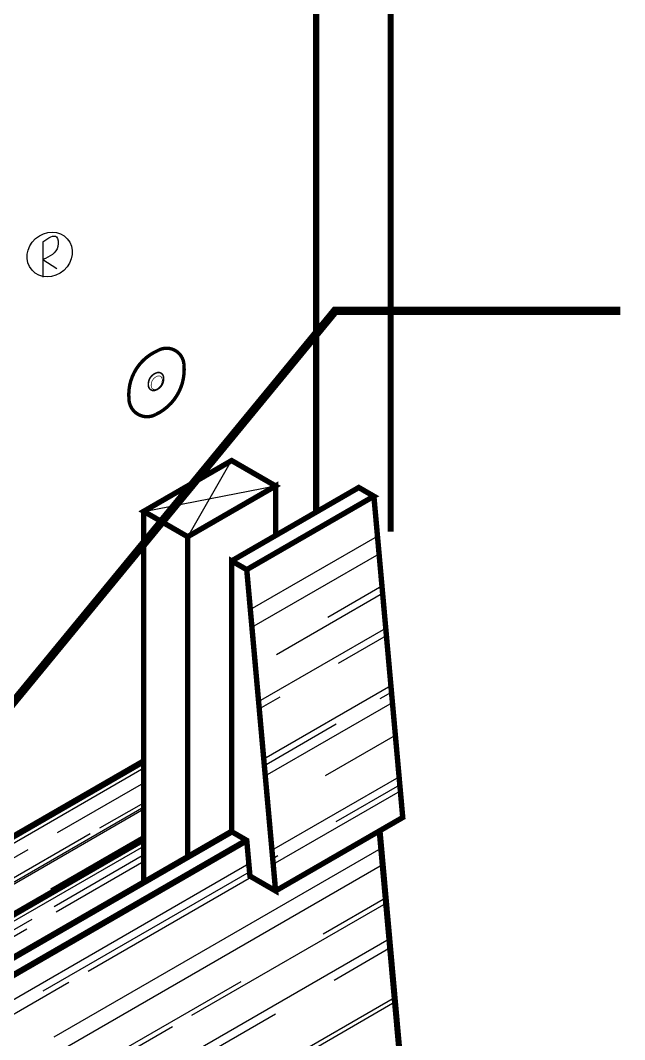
# Model space of a CAD drawing. Extents: x -16.9 to 57.1, y -63 to 11.
# Drawn here: x 19.37 to 28.29, y -20.4 to -5.35 of the extents above; entities that cross this region are included whole.
import ezdxf

# ---------------------------------------------------------------- set-up
doc = ezdxf.new("R2010")
doc.units = 0
doc.header["$MEASUREMENT"] = 0
doc.linetypes.add('DASHED', pattern=[0.75, 0.5, -0.25])
for name, color, linetype in [('CLADDING', 87, 'CONTINUOUS'), ('DUPONTLOGO', 7, 'CONTINUOUS'), ('FASTENING', 1, 'CONTINUOUS'), ('INSULATION', 40, 'CONTINUOUS'), ('STRUCTURE', 7, 'CONTINUOUS'), ('TEXT', 7, 'CONTINUOUS'), ('TYVEK', 5, 'DASHED'), ('WINDOW', 7, 'CONTINUOUS')]:
    doc.layers.add(name, color=color, linetype=linetype)

# ---------------------------------------------------------------- blocks, each defined once
blk = doc.blocks.new('A$C75422246')
at = {"layer": 'STRUCTURE'}
for points, const_width in [([(1.674398539479625, 1.577320099107055, 0.5655532621440619), (0.8987215331621883, 1.993011479701181, 0.3241944426603776), (0.04997871842306267, 0.5605629665240031, 0.5650898043133372), (0.848136404993511, 0.1111688816761216, 0.3155850526292971), (1.674398539479625, 1.577320099107055, 0.577350269189626)], 0.1), ([(1.031631028562803, 1.151078264046731, 0.5655532621440619), (0.8764956272993167, 1.234216540165562, 0.3241944426603776), (0.7067470643514895, 0.9477268375301264, 0.5650898043133372), (0.8663786016655806, 0.8578480205605388, 0.3155850526292971), (1.031631028562803, 1.151078264046731, 0.577350269189626)], 0.02)]:
    blk.add_lwpolyline(points, format="xyb", dxfattribs=dict(at, const_width=const_width))
blk = doc.blocks.new('A$C374643C7')
at = {"layer": 'INSULATION', "xscale": 0.5, "yscale": 0.5, "zscale": 0.5}
blk.add_blockref('A$C75422246', (-9.447751381230773e-08, -7.725697237503937e-07), dxfattribs=at)
blk = doc.blocks.new('A$C21BF5C08')
at = {"layer": 'FASTENING'}
blk.add_blockref('A$C374643C7', (-3.002560333698057e-08, 4.202122454444179e-07), dxfattribs=at)

msp = doc.modelspace()

# ---------------------------------------------------------------- hatches: boundary and pattern name
at = {"layer": 'CLADDING'}
h = msp.add_hatch(dxfattribs=at)
h.set_pattern_fill('ANSI38', color=63, scale=4, angle=59.99999999999999, style=0)
h.set_pattern_definition([(104.9999999999999, (-389.3255826806797, -32.49017969269062), (-0.4829629131445342, -0.1294095225512603), []), (195, (-389.3255826806797, -32.49017969269062), (-0.836516303737808, -0.7417819582470547), [1.25, -0.75])])
edge = h.paths.add_edge_path()
edge.add_line((8.902302294289996, -9.107922664091639), (23.48760650183067, -0.6870933536552251))
edge.add_line((23.48760650183067, -0.6870933536552256), (23.48760650183067, -0.3984182190604303))
edge.add_line((23.48760650183067, -0.3984182190604303), (4.767768796281779, -11.20632155754531))
edge.add_spline(control_points=[(4.767768796281814, -11.20632155754527), (3.025306399554381, -13.23028880900142), (-0.7416201948988714, -17.60578413109943), (-0.4259253595461132, -27.47120315361519), (-5.379718417115072, -32.05923623305108), (-8.012393498171207, -34.49752952042138)], knot_values=[0, 0, 0, 0, 7.793905358340211, 16.84918390441197, 27.11992689184167, 27.11992689184167, 27.11992689184167, 27.11992689184167], degree=3, periodic=0)
edge.add_line((-8.012393498169558, -34.49752952041973), (-8.012393498169786, -50.4101073423069))
edge.add_line((-8.012393498169786, -50.4101073423069), (-7.762393498169786, -50.26576977500952))
edge.add_line((-7.762393498169786, -50.26576977500952), (-7.762393498169786, -35.23120250029017))
edge.add_spline(control_points=[(-7.762393498169729, -35.23120250029012), (-7.108729404779922, -35.02359193937821), (-6.883826770502708, -34.81529694130199), (-5.242255753655456, -33.28565092447229), (-3.82987453861864, -31.92356703206542), (-2.118150640620399, -29.68333759351037), (-1.629898707706218, -28.94013011612708), (-1.015819836570074, -27.75107007667907), (-0.8309229528152287, -27.34238963106156), (-0.5082798949661651, -26.4984475612232), (-0.3733111249237595, -26.06883836714189), (-0.07453415002299835, -24.95368604451971), (0.06117450128584778, -24.26369639483539), (0.1778393069161552, -23.57855959349752)], knot_values=[13.64538803699946, 13.64538803699946, 13.64538803699946, 13.64538803699946, 14.51989920579396, 14.51989920579396, 20.03308609947003, 20.03308609947003, 22.57030622210672, 22.57030622210672, 23.83891628342507, 23.83891628342507, 25.10752634474342, 25.10752634474342, 27.11992689184159, 27.11992689184159, 27.11992689184159, 27.11992689184159], degree=3, periodic=0)
edge.add_line((0.1778393069125519, -23.57855959350939), (1.702008989847172, -22.69857981677649))
edge.add_line((1.702008989847172, -22.69857981677649), (1.702008989847172, -22.20968648080072))
edge.add_arc((17.37003790028257, -22.29091098485197), 15.66823944667357, 122.7135630212249, 179.7029760659578, ccw=False)
at = {"layer": 'FASTENING'}
h = msp.add_hatch(dxfattribs=at)
h.set_pattern_fill('AR-RROOF', color=5, scale=0.5, angle=30, style=0)
h.set_pattern_definition([(30, (-186.2398541437724, -303.5822656692653), (0.7026279441628827, 0.9830127018922192), [7.5, -1, 2.5, -0.5]), (30, (-185.7889472502557, -303.0332593183192), (-0.7655127018922193, 0.3259068935166518), [1.5, -0.165, 3, -0.375]), (30, (-186.2358477928263, -303.0892048726569), (2.084166049839541, 1.590118510267787), [4, -0.7, 2, -0.5])])
h.paths.add_polyline_path([(21.18932423907458, -17.44757311185174), (21.18932423907455, -16.29287257347255), (4.209901884868657, -26.09594664035779), (4.209901884868714, -27.25064717873693)])
h.paths.add_polyline_path([(11.79825164814494, -22.86951140020437), (10.79825164814491, -23.44686166939402), (10.79825164814491, -24.59370768845275), (11.79825164814491, -24.01957733591797)], flags=16)
h.paths.add_polyline_path([(10.79825164814488, -23.44686166939402), (9.798251648144912, -24.02421193858368), (9.798251648144856, -25.16783804098753), (10.79117426601942, -24.59777102834749)], flags=16)
h.paths.add_polyline_path([(9.798251648144856, -24.02421193858368), (4.209901884868685, -27.25064717873698), (4.209901884868799, -28.37627926066477), (9.798251648144884, -25.16783804098748)])
h.paths.add_polyline_path([(15.99317181636755, -21.61114634088113), (15.99317181636749, -21.08268355643139), (21.18932423907458, -18.08268355643116), (21.18932423907455, -17.44757311185174), (11.79825164814491, -22.86951140020432), (11.79825164814494, -24.01957733591792)], flags=17)
at = {"layer": 'STRUCTURE'}
h = msp.add_hatch(dxfattribs=at)
h.set_pattern_fill('AR-RROOF', color=63, angle=30, style=0)
h.set_pattern_definition([(30, (-186.2398541437724, -303.5822656692653), (1.405255888325765, 1.966025403784438), [15, -2, 5, -1]), (30, (-185.3380403567391, -302.4842529673731), (-1.531025403784439, 0.6518137870333036), [3, -0.33, 6, -0.75]), (30, (-186.2318414418802, -302.5961440760486), (4.168332099679081, 3.180237020535574), [8, -1.4, 4, -1])])
h.paths.add_polyline_path([(9.281474937038427, -34.20768355643105), (8.90258882288276, -33.98893355643105), (8.855228058613422, -33.46158980643111), (-6.892690229503017, -42.55365466925132), (-6.466443351077912, -47.29974841925127), (25.01634713710607, -29.1231508560578), (24.67481599195165, -25.32033395464935)])
h.paths.add_polyline_path([(8.855228058613305, -29.4615898064312), (9.281474937038412, -34.20768355643107), (25.01634713710607, -25.12315085605781), (24.67481599195167, -21.32033395464934), (16.642690869206, -25.95768355643136), (16.26380475505022, -25.73893355643133), (16.21644399078081, -25.21158980643129)])
h.paths.add_polyline_path([(16.21644399078082, -21.21158980643124), (16.64269086920595, -25.95768355643139), (25.01634713710607, -21.1231508560578), (24.67481599195167, -17.32033395464932), (23.13788139758957, -18.20768355643109), (22.75899528343394, -17.98893355643105), (22.71163451916451, -17.46158980643116)])
h.paths.add_polyline_path([(24.59010025868099, -12.37705710605781), (22.71163451916451, -13.46158980643114), (23.13788139758961, -18.20768355643107), (25.01634713710607, -17.12315085605781)])

# ---------------------------------------------------------------- linework, layer by layer
at = {"layer": 'DUPONTLOGO', "color": 182}
for p, q in [((19.70033761253728, -8.617677052534152), (19.70033761253728, -9.141504250016812)), ((19.70033761253728, -8.879590651275482), (19.906845303674, -9.012687526658016))]:
    msp.add_line(p, q, dxfattribs=at)
msp.add_ellipse((19.79998804488343, -8.8054318757864), major_axis=(0.2603864479023359, 0.231586749987972), ratio=0.9031737347499492, dxfattribs=at)
msp.add_spline([(19.70033761253728, -8.617677052534152), (19.90056526956334, -8.544724239224895), (19.92243078979766, -8.685113225453467), (19.70033761253728, -8.879590651275482)], degree=3, dxfattribs=at)
at = {"layer": 'FASTENING', "color": 8, "const_width": 0.0225}
msp.add_lwpolyline([(21.373262468174, -10.55652595532168, -0.546252201092799), (21.48151564364706, -10.61902595532168, -0.3537160203436517), (21.373262468174, -10.80652595532168, -0.5560120530374328), (21.2583174761112, -10.74311226907408, -0.3458248453514607), (21.373262468174, -10.55652595532168, -1.000000000000007)], format="xyb", dxfattribs=at)
at = {"layer": 'FASTENING', "color": 112, "const_width": 0.09}
msp.add_lwpolyline([(21.18932423907458, -16.29287257347255), (4.209901884868657, -26.09594664035774), (4.209901884868771, -28.37627926066477), (15.99317181636741, -21.61114634088119)], dxfattribs=at)
at = {"layer": 'STRUCTURE'}
for p, q in [((22.48836234475129, -13.33268355643111), (24.36682808426781, -12.2481508560578)), ((24.36682808426781, -12.2481508560578), (24.59010025868099, -12.3770571060578)), ((22.71163451916448, -13.46158980643116), (24.59010025868099, -12.3770571060578)), ((24.59010025868099, -12.3770571060578), (25.0163471371061, -17.1231508560578)), ((22.48836234475129, -13.33268355643111), (22.71163451916448, -13.46158980643111)), ((22.71163451916448, -13.46158980643111), (23.13788139758958, -18.20768355643111)), ((23.13788139758958, -18.20768355643105), (25.0163471371061, -17.1231508560578)), ((15.99317181636752, -21.08268355643133), (22.48836234475129, -17.33268355643099)), ((16.2164439907807, -21.21158980643128), (22.71163451916448, -17.46158980643116)), ((22.48836234475129, -17.33268355643116), (22.71163451916459, -17.46158980643116)), ((22.71163451916448, -17.46158980643116), (22.75899528343393, -17.98893355643105)), ((24.67481599195162, -17.3203339546493), (25.0163471371061, -21.1231508560578)), ((22.75899528343393, -17.98893355643105), (23.13788139758958, -18.20768355643111))]:
    msp.add_line(p, q, dxfattribs=at)
for points, const_width in [([(24.83798036583163, 2.692964098979393), (24.83798036583163, -12.90157542378287)], 0.09), ([(22.48836234475124, -11.85027265630589), (23.13788139758958, -12.22527265630589), (21.83884329191298, -12.975272656306), (21.18932423907461, -12.60027265630589), (22.48836234475124, -11.85027265630589)], 0.08), ([(21.18932423907461, -12.60027265630589), (21.18932423907458, -18.08268355643105), (21.83884329191315, -17.70768355643094), (21.83884329191295, -12.975272656306), (23.13788139758964, -12.22527265630595), (23.13788139758967, -12.95768355643111)], 0.08), ([(22.48836234475129, -13.33268355643111), (24.36682808426778, -12.2481508560578), (24.59010025868099, -12.3770571060578), (22.71163451916456, -13.46158980643111)], 0.08), ([(24.59010025868099, -12.3770571060578), (25.01634713710607, -17.1231508560578), (23.13788139758964, -18.20768355643105)], 0.08), ([(22.48836234475129, -13.33268355643111), (22.71163451916451, -13.46158980643116), (23.13788139758961, -18.20768355643111), (22.75899528343393, -17.98893355643105), (22.71163451916451, -17.46158980643116), (22.48836234475121, -17.33268355643111), (22.48836234475129, -13.33268355643111)], 0.08), ([(22.48836234475118, -17.33268355643111), (15.99317181636752, -21.08268355643133), (16.21644399078068, -21.21158980643133), (22.71163451916451, -17.46158980643116)], 0.09), ([(16.64269086920595, -25.95768355643139), (25.01634713710607, -21.1231508560578), (24.67481599195168, -17.32033395464936)], 0.09)]:
    msp.add_lwpolyline(points, dxfattribs=dict(at, const_width=const_width))
at = {"layer": 'TEXT', "const_width": 0.125}
msp.add_lwpolyline([(28.23215904410542, -9.63661874520136), (24.01831092307317, -9.63661874520136), (16.00670520684082, -19.38358212052174)], dxfattribs=at)
at = {"layer": 'TYVEK', "const_width": 0.09}
msp.add_lwpolyline([(21.18932423907458, -17.44757311185174), (1.702008989847229, -28.69857981677637), (1.702008989847116, -22.69857981677649, -0.03428175995442376), (1.900915444999612, -19.80093551875632, -0.06840431429245347), (2.864934206435294, -16.36674908725081, -0.02498924844447207), (3.872989941825551, -14.33330935085382, -0.06248417816263391), (5.770963231501298, -11.75738383644199, -0.03075435643287183), (7.695862260055435, -9.965974756200126, -0.03049443831436127), (11.40341408247849, -7.663905099907538), (23.73760650183061, -0.5427557863578159), (23.73760650183061, -12.6114321060578)], format="xyb", dxfattribs=at)
at = {"layer": 'WINDOW'}
for p, q in [((22.48836234475129, -11.85027265630589), (21.18932423907461, -12.60027265630589)), ((21.83884329191301, -12.97527265630589), (22.48836234475129, -11.85027265630589)), ((23.13788139758958, -12.22527265630589), (22.48836234475129, -11.85027265630589)), ((21.18932423907461, -12.60027265630589), (23.13788139758958, -12.22527265630589)), ((21.83884329191301, -12.97527265630595), (23.13788139758958, -12.22527265630595)), ((21.83884329191301, -12.97527265630595), (23.13788139758958, -12.22527265630595)), ((23.13788139758969, -12.95768355643111), (23.13788139758958, -12.22527265630595)), ((21.18932423907461, -12.60027265630589), (21.18932423907461, -18.08268355643105)), ((21.83884329191289, -12.97527265630595), (21.18932423907461, -12.60027265630589)), ((21.83884329191301, -12.97527265630595), (21.83884329191312, -17.70768355643094)), ((22.48836234475129, -17.33268355643116), (22.48836234475129, -13.33268355643111))]:
    msp.add_line(p, q, dxfattribs=at)

# ---------------------------------------------------------------- block references
at = {"layer": 'STRUCTURE'}
msp.add_blockref('A$C21BF5C08', (20.94639365989724, -11.22307654287079), dxfattribs=at)

doc.saveas('drawing.dxf')
